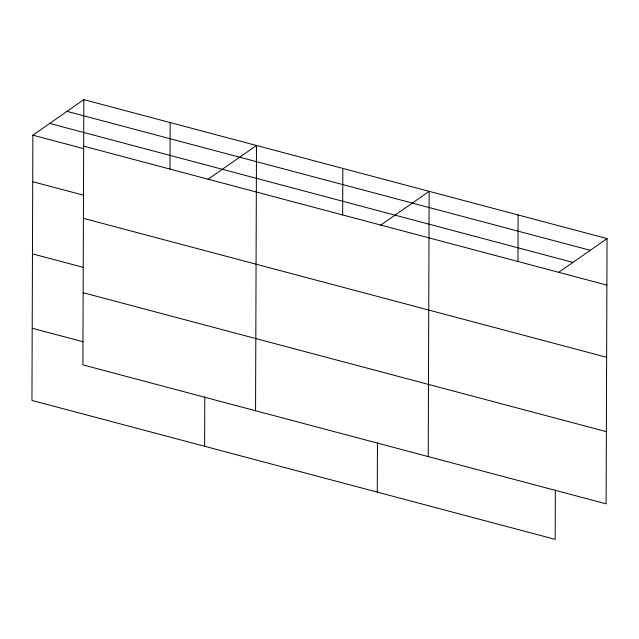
<?xml version="1.0" encoding="UTF-8"?>
<svg xmlns="http://www.w3.org/2000/svg" width="639" height="639" viewBox="0 0 639 639"><rect width="100%" height="100%" fill="white"/><g stroke="black" fill="none" stroke-linecap="round" stroke-linejoin="round"><path stroke-width="0.96" d="M83.821 99.636L82.894 364.885L606.123 503.836L607.05 238.579L83.821 99.636L32.877 135.164L31.95 400.421L555.179 539.364L555.355 489.929M169.99 169.095L170.15 122.56M204.616 446.27L204.792 396.835M255.56 410.741L256.487 145.484L207.947 179.343M342.656 214.944L342.816 168.416M377.282 492.126L377.457 442.683M428.226 456.589L429.152 191.341L380.612 225.2M517.941 261.495L518.101 214.96M558.51 272.438L607.05 238.579M67.007 111.362L590.236 250.304M49.69 123.439L572.919 262.389M83.653 146.163L606.89 285.114M32.877 135.164L83.717 148.671M32.717 181.7L83.557 195.199M83.405 218.346L606.635 357.289M32.461 253.875L83.302 267.374M83.142 292.71L606.379 431.652M32.206 328.238L83.046 341.745"/></g></svg>
